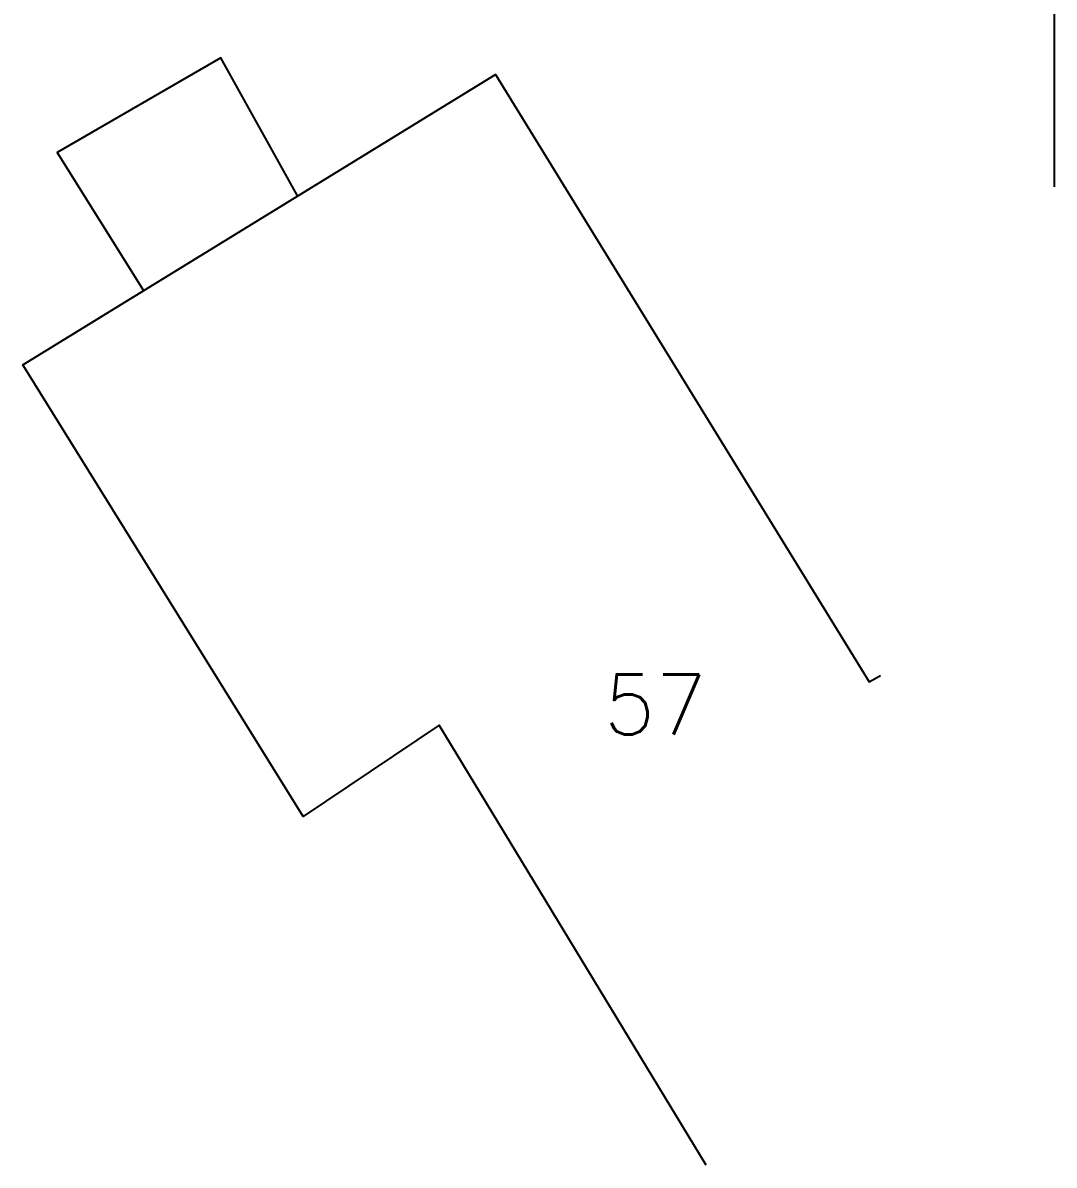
# Model space of a CAD drawing. Header units: millimetres. Extents: x 149998 to 151001, y 150999 to 152001.
# Drawn here: x 150613.37 to 150634.85, y 151756.64 to 151780.43 of the extents above; entities that cross this region are included whole.
import ezdxf
from ezdxf.enums import TextEntityAlignment as Align

# ---------------------------------------------------------------- set-up
doc = ezdxf.new("R2010")
doc.units = ezdxf.units.MM
for name, color, linetype in [('W0017', 7, 'CONTINUOUS'), ('W0101', 7, 'CONTINUOUS'), ('W0104', 1, 'CONTINUOUS'), ('W0991', 7, 'CONTINUOUS')]:
    doc.layers.add(name, color=color, linetype=linetype)
doc.styles.get("Standard").update_dxf_attribs({"font": 'romans.shx', "width": 0.85})

msp = doc.modelspace()

# ---------------------------------------------------------------- linework, layer by layer
at = {"layer": 'W0017'}
msp.add_lwpolyline([(150622.445, 151782.377), (150623.64, 151788.739), (150623.829, 151789.159), (150624.218, 151789.63), (150624.586, 151789.922), (150627.338, 151791), (150627.952, 151791.125), (150628.432, 151790.946), (150629.12, 151790.578), (150634.559, 151786.107), (150634.774, 151785.578), (150634.844, 151784.428), (150634.848, 151777.012)], dxfattribs=at)
at = {"layer": 'W0101'}
msp.add_lwpolyline([(150627.602, 151756.644), (150622.039, 151765.806), (150619.208, 151763.905), (150613.373, 151773.31), (150623.215, 151779.357), (150630.994, 151766.706), (150631.23, 151766.843)], dxfattribs=at)
at = {"layer": 'W0104'}
msp.add_lwpolyline([(150619.094, 151776.825), (150619.088, 151776.84), (150617.493, 151779.698), (150614.091, 151777.731), (150615.888, 151774.855), (150615.889, 151774.856)], dxfattribs=at)

# ---------------------------------------------------------------- texts
at = {"layer": 'W0991'}
msp.add_text('57', height=1.25, dxfattribs=at).set_placement((150626.543, 151766.239), align=Align.MIDDLE_CENTER)

doc.saveas('drawing.dxf')
